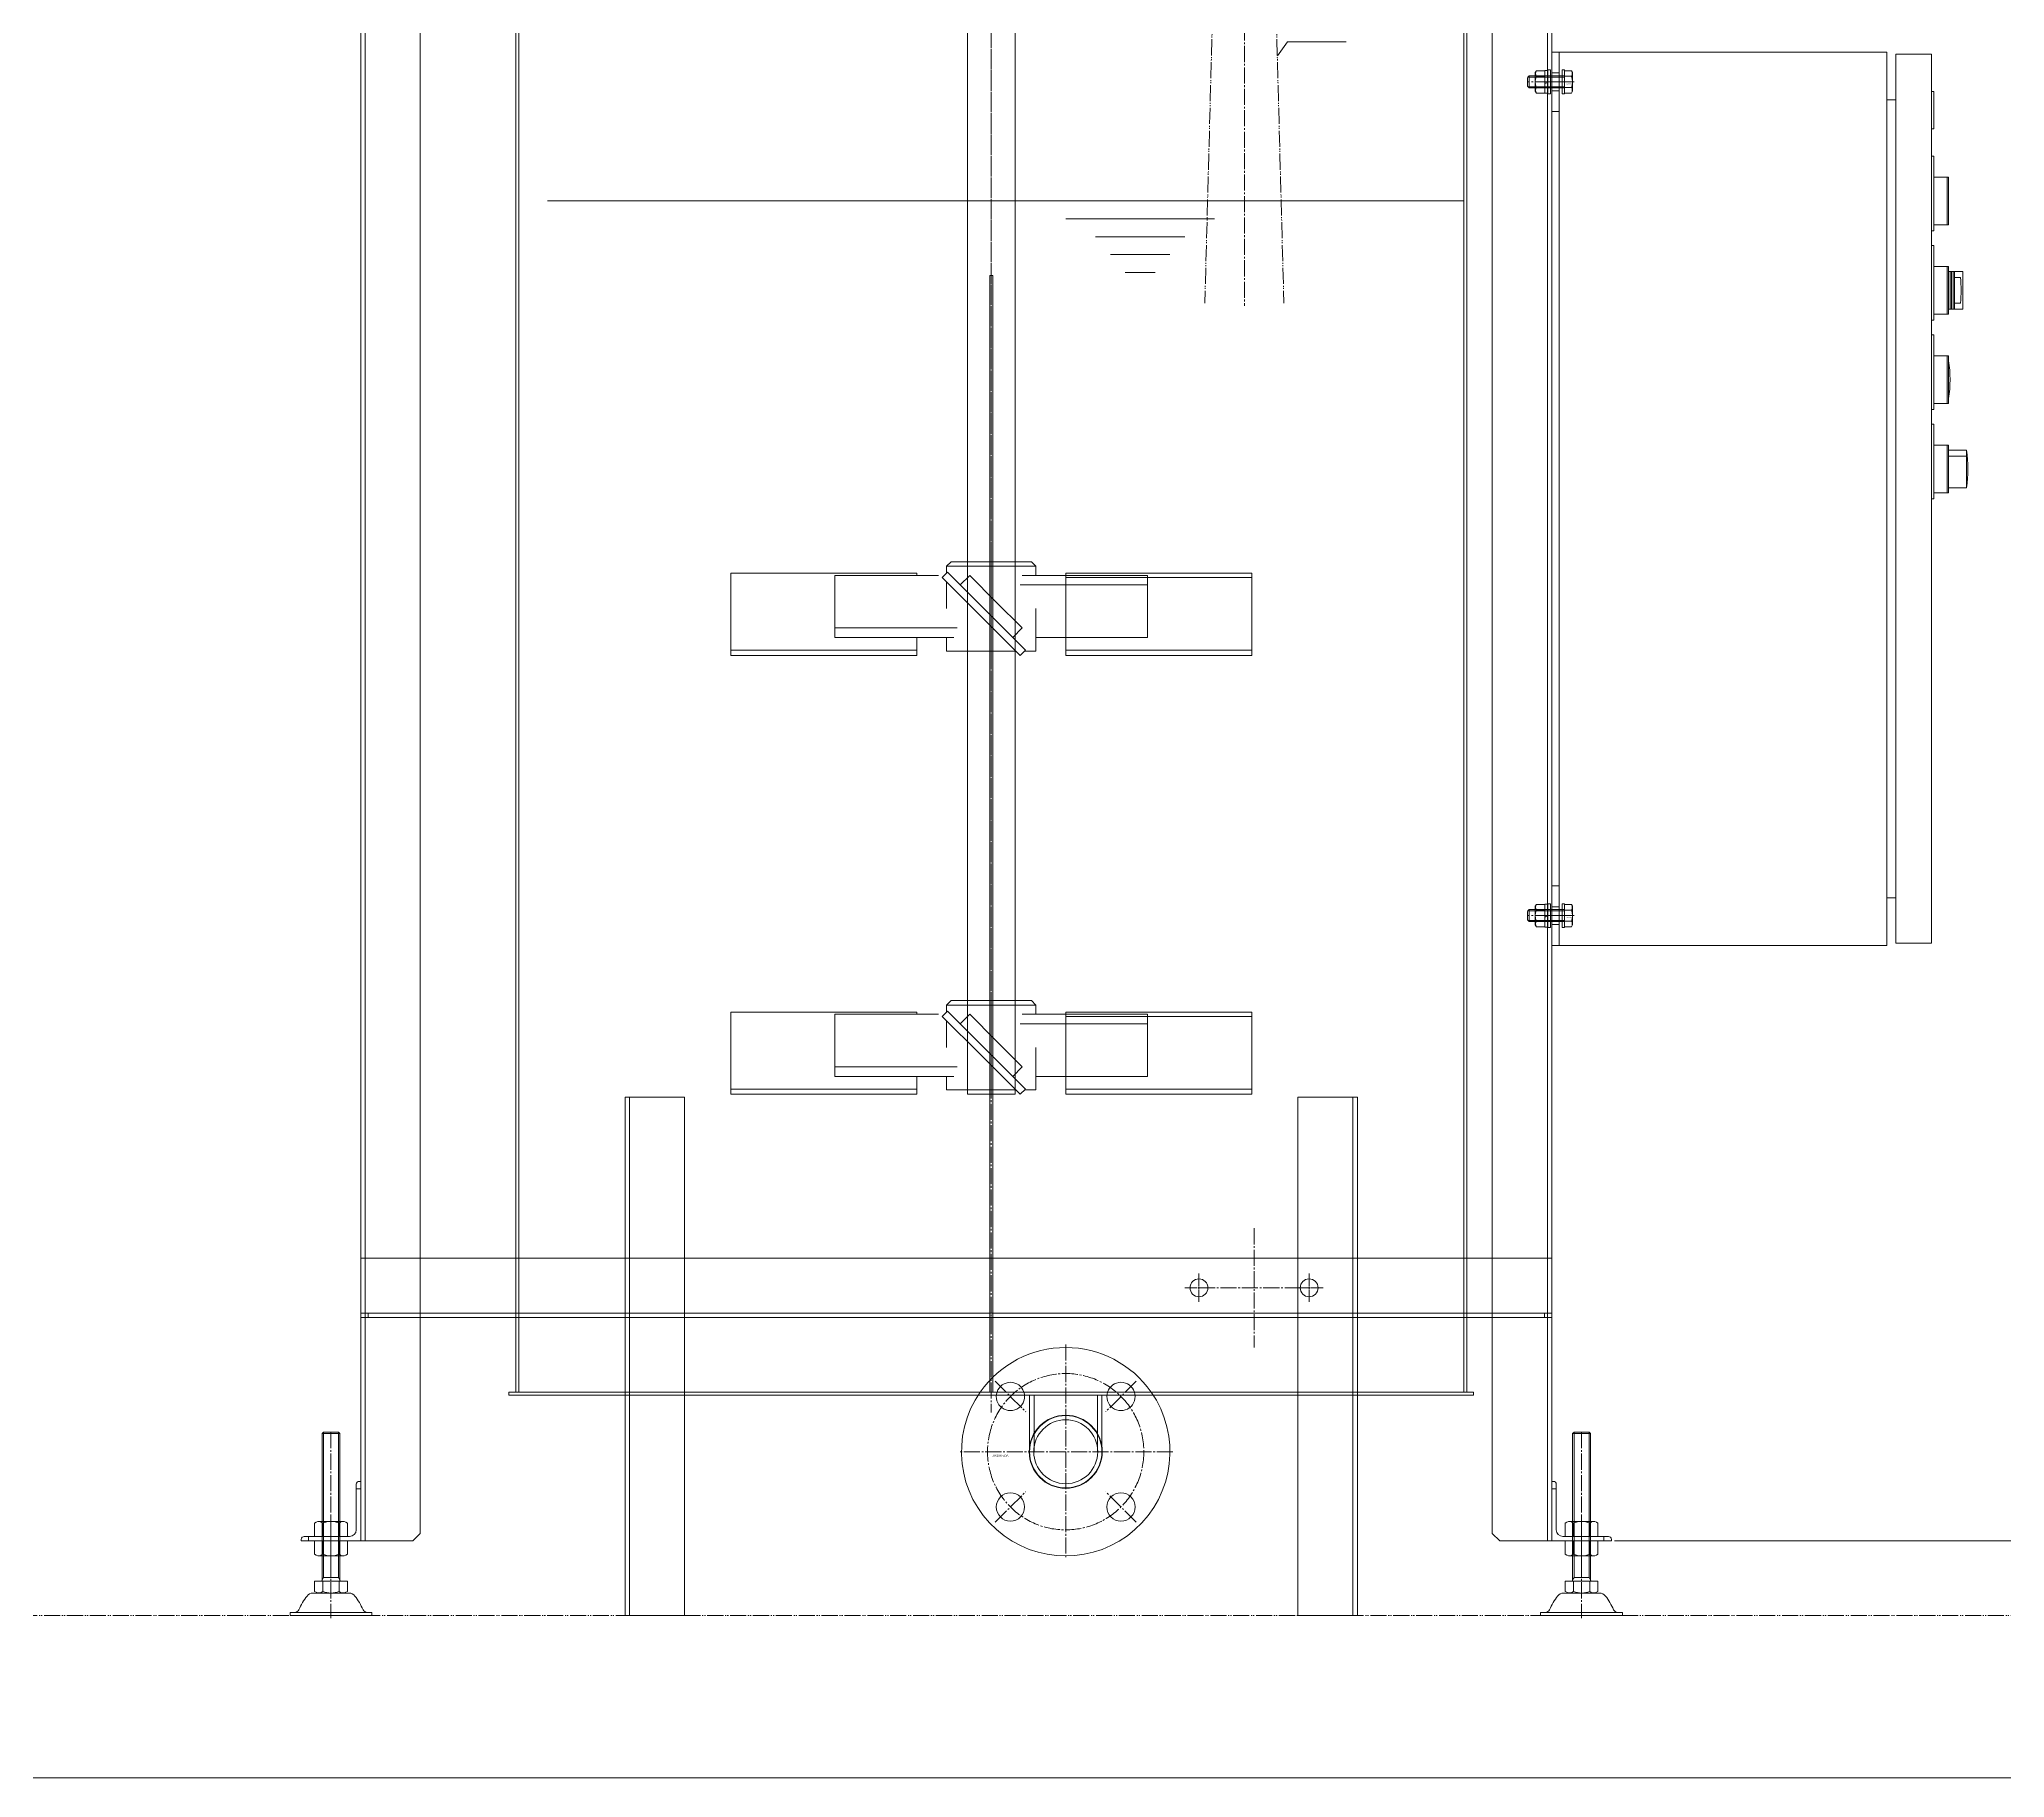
# Model space of a CAD drawing. Units: millimetres at full size. Extents: x -5218 to 5218, y -4308 to 3712.
# Drawn here: x -3956 to -2636, y -64 to 1103 of the extents above; entities that cross this region are included whole.
import ezdxf
from ezdxf.enums import TextEntityAlignment as Align

# ---------------------------------------------------------------- set-up
doc = ezdxf.new("R2010")
doc.units = ezdxf.units.MM
doc.header["$LTSCALE"] = 1.2
doc.linetypes.add('CHAIN2', pattern=[12, 9, -1, 1, -1])
doc.linetypes.add('DOUBLE_CHAIN2', pattern=[12.8, 9, -1, 0.6, -0.6, 0.6, -1])
for name, color, linetype, lineweight in [('0-0_Defpoints', 3, 'Continuous', 9), ('0-1_01_外形線', 134, 'Continuous', 9), ('0-2_03_かくれ線', 5, 'Continuous', 9), ('0-3_04_中心線', 4, 'CHAIN2', 9), ('0-4_02_細線', 6, 'Continuous', 9), ('0-6_05_仮想線', 7, 'DOUBLE_CHAIN2', 9), ('0-C_07_寸法線', 3, 'Continuous', 9)]:
    doc.layers.add(name, color=color, linetype=linetype, lineweight=lineweight)
doc.styles.add('Arial', font='')
doc.styles.add('ＭＳ ゴシック', font='')
doc.styles.get('Arial').set_extended_font_data('Arial')
doc.styles.get('ＭＳ ゴシック').set_extended_font_data('MS Gothic')

# ---------------------------------------------------------------- blocks, each defined once
blk = doc.blocks.new('U366')
at = {"layer": '0-3_04_中心線'}
for p, q in [((-9.5, 0), (-1.2, 0)), ((0, 1.2), (0, 9.5)), ((1.2, 0), (9.5, 0)), ((0, -9.5), (0, -1.2))]:
    blk.add_line(p, q, dxfattribs=at)
at = {"layer": '0-3_04_中心線', "linetype": 'Continuous'}
for p, q in [((-0.6, 0), (0.6, 0)), ((0, -0.6), (0, 0.6))]:
    blk.add_line(p, q, dxfattribs=at)
blk = doc.blocks.new('U367')
at = {"layer": '0-3_04_中心線'}
for p, q in [((-9.5, 0), (-1.2, 0)), ((0, 1.2), (0, 9.5)), ((1.2, 0), (9.5, 0)), ((0, -9.5), (0, -1.2))]:
    blk.add_line(p, q, dxfattribs=at)
at = {"layer": '0-3_04_中心線', "linetype": 'Continuous'}
for p, q in [((-0.6, 0), (0.6, 0)), ((0, -0.6), (0, 0.6))]:
    blk.add_line(p, q, dxfattribs=at)

msp = doc.modelspace()

# ---------------------------------------------------------------- linework, layer by layer
at = {"layer": '0-0_Defpoints'}
msp.add_lwpolyline([(-863.131, -64.453), (-5217.573, -64.453), (-5217.573, 2993.589), (-863.131, 2993.589)], close=True, dxfattribs=at)
at = {"layer": '0-1_01_外形線'}
for p, q in [((-3636.357, 284.59), (-3636.357, 1194.589)), ((-2997.719, 284.59), (-2997.719, 1194.589)), ((-2943.118, 1066.593), (-2943.118, 1082.593)), ((-2943.118, 1082.593), (-2941.518, 1082.593)), ((-2941.518, 1082.593), (-2941.518, 1066.593)), ((-2935.538, 1094.593), (-2935.538, 494.594)), ((-2935.538, 1094.593), (-2715.539, 1094.593)), ((-2715.539, 1094.593), (-2715.539, 494.594)), ((-2709.539, 1093.093), (-2709.539, 496.094)), ((-2709.539, 1093.093), (-2685.539, 1093.093)), ((-2685.539, 1093.093), (-2685.539, 496.094)), ((-2956.618, 1077.693), (-2956.918, 1077.393)), ((-2956.918, 1071.793), (-2956.918, 1077.393)), ((-2956.618, 1071.493), (-2956.918, 1071.793)), ((-2955.718, 1078.593), (-2956.618, 1077.693)), ((-2955.718, 1070.593), (-2956.618, 1071.493)), ((-2955.718, 1070.593), (-2955.718, 1078.593)), ((-2951.618, 1078.593), (-2955.718, 1078.593)), ((-2951.618, 1070.593), (-2955.718, 1070.593)), ((-2951.618, 1080.843), (-2951.618, 1068.343)), ((-2945.118, 1078.346), (-2950.893, 1078.346)), ((-2945.118, 1070.841), (-2950.893, 1070.841)), ((-2945.118, 1082.293), (-2945.118, 1074.265)), ((-2943.118, 1082.293), (-2945.118, 1082.293)), ((-2945.118, 1082.099), (-2945.118, 1067.088)), ((-2943.118, 1074.993), (-2945.118, 1074.265)), ((-2943.118, 1074.193), (-2945.118, 1073.465)), ((-2945.118, 1073.465), (-2945.118, 1066.893)), ((-2943.118, 1082.293), (-2943.118, 1074.993)), ((-2943.118, 1074.193), (-2943.118, 1066.893)), ((-2945.118, 1066.893), (-2943.118, 1066.893)), ((-2943.118, 1066.593), (-2941.518, 1066.593)), ((-2715.539, 1062.593), (-2709.539, 1062.593)), ((-2685.539, 1043.093), (-2684.039, 1043.093)), ((-2684.039, 1010.593), (-2674.039, 1010.593)), ((-2675.039, 1010.593), (-2675.039, 978.593)), ((-2674.039, 1010.593), (-2674.039, 978.593)), ((-2684.039, 978.593), (-2674.039, 978.593)), ((-2685.539, 974.593), (-2684.039, 974.593)), ((-2684.039, 950.593), (-2674.039, 950.593)), ((-2675.039, 950.593), (-2675.039, 918.594)), ((-2674.039, 950.593), (-2674.039, 918.594)), ((-2674.039, 947.281), (-2664.532, 947.281)), ((-2673.039, 947.281), (-2673.039, 921.906)), ((-2672.039, 947.281), (-2672.039, 921.906)), ((-2671.039, 947.281), (-2671.039, 921.906)), ((-2670.039, 947.281), (-2670.039, 921.906)), ((-2669.539, 943.266), (-2666.077, 943.266)), ((-2664.532, 947.281), (-2664.532, 921.906)), ((-2669.539, 925.921), (-2666.077, 925.921)), ((-2685.539, 914.594), (-2684.039, 914.594)), ((-2684.039, 918.594), (-2674.039, 918.594)), ((-2674.039, 921.906), (-2664.532, 921.906)), ((-2684.039, 890.594), (-2674.039, 890.594)), ((-2675.039, 890.594), (-2675.039, 858.594)), ((-2674.039, 890.594), (-2674.039, 858.594)), ((-2684.039, 858.594), (-2674.039, 858.594)), ((-2685.539, 854.594), (-2684.039, 854.594)), ((-2684.039, 830.594), (-2674.039, 830.594)), ((-2675.039, 830.594), (-2675.039, 798.594)), ((-2674.039, 830.594), (-2674.039, 798.594)), ((-2674.039, 827.282), (-2662.039, 827.282)), ((-2674.039, 823.267), (-2662.039, 823.267)), ((-2662.039, 827.282), (-2662.039, 801.906)), ((-2685.539, 794.594), (-2684.039, 794.594)), ((-2684.039, 798.594), (-2674.039, 798.594)), ((-2674.039, 801.906), (-2662.039, 801.906)), ((-2956.618, 517.694), (-2956.918, 517.394)), ((-2956.918, 511.794), (-2956.918, 517.394)), ((-2955.718, 518.594), (-2956.618, 517.694)), ((-2955.718, 510.594), (-2955.718, 518.594)), ((-2951.618, 518.594), (-2955.718, 518.594)), ((-2951.618, 520.844), (-2951.618, 508.344)), ((-2945.118, 518.347), (-2950.893, 518.347)), ((-2945.118, 522.294), (-2945.118, 514.266)), ((-2943.118, 522.294), (-2945.118, 522.294)), ((-2945.118, 522.099), (-2945.118, 507.088)), ((-2943.118, 514.994), (-2945.118, 514.266)), ((-2943.118, 506.594), (-2943.118, 522.594)), ((-2943.118, 522.594), (-2941.518, 522.594)), ((-2943.118, 522.294), (-2943.118, 514.994)), ((-2941.518, 522.594), (-2941.518, 506.594)), ((-2715.539, 526.594), (-2709.539, 526.594)), ((-2956.618, 511.494), (-2956.918, 511.794)), ((-2955.718, 510.594), (-2956.618, 511.494)), ((-2951.618, 510.594), (-2955.718, 510.594)), ((-2945.118, 510.841), (-2950.893, 510.841)), ((-2943.118, 514.194), (-2945.118, 513.466)), ((-2945.118, 513.466), (-2945.118, 506.894)), ((-2945.118, 506.894), (-2943.118, 506.894)), ((-2943.118, 514.194), (-2943.118, 506.894)), ((-2943.118, 506.594), (-2941.518, 506.594)), ((-2935.538, 494.594), (-2715.539, 494.594)), ((-2709.539, 496.094), (-2685.539, 496.094)), ((-3740.538, 247.59), (-2940.538, 247.59)), ((-3735.538, 247.59), (-3735.538, 244.59)), ((-3636.357, 244.59), (-3636.357, 194.59)), ((-3634.357, 244.59), (-3634.357, 194.59)), ((-2999.719, 244.59), (-2999.719, 194.59)), ((-2997.719, 244.59), (-2997.719, 194.59)), ((-2945.538, 247.59), (-2945.538, 244.59)), ((-3641.038, 194.59), (-3562.986, 194.59)), ((-3522.986, 194.59), (-3324.414, 194.59)), ((-3522.986, 192.59), (-3325.761, 192.59)), ((-3209.662, 194.59), (-3111.09, 194.59)), ((-3208.315, 192.59), (-3111.09, 192.59)), ((-3071.09, 194.59), (-2993.038, 194.59)), ((-3071.09, 192.59), (-2993.038, 192.59)), ((-2993.038, 194.59), (-2993.038, 192.59)), ((-3765.591, 167.589), (-3766.538, 166.642)), ((-3754.538, 166.642), (-3766.538, 166.642)), ((-3766.538, 166.642), (-3766.538, 107.59)), ((-3755.485, 167.589), (-3765.591, 167.589)), ((-3754.538, 166.642), (-3755.485, 167.589)), ((-3754.538, 166.642), (-3754.538, 107.59)), ((-2925.591, 167.589), (-2926.538, 166.642)), ((-2914.538, 166.642), (-2926.538, 166.642)), ((-2926.538, 166.642), (-2926.538, 107.59)), ((-2915.485, 167.589), (-2925.591, 167.589)), ((-2914.538, 166.642), (-2915.485, 167.589)), ((-2914.538, 166.642), (-2914.538, 107.59)), ((-3743.538, 132.59), (-3743.538, 102.09)), ((-3740.538, 134.59), (-3741.538, 134.59)), ((-2940.538, 134.59), (-2939.538, 134.59)), ((-2937.538, 132.59), (-2937.538, 102.09)), ((-3740.538, 129.59), (-3743.538, 129.59)), ((-2940.538, 129.59), (-2937.538, 129.59)), ((-3771.538, 106.49), (-3770.481, 107.1)), ((-3771.538, 97.59), (-3771.538, 106.49)), ((-3768.652, 107.59), (-3752.423, 107.59)), ((-3766.038, 97.59), (-3766.038, 106.49)), ((-3755.038, 97.59), (-3755.038, 106.49)), ((-2931.538, 106.49), (-2930.482, 107.1)), ((-2931.538, 97.59), (-2931.538, 106.49)), ((-2928.653, 107.59), (-2912.424, 107.59)), ((-2926.038, 97.59), (-2926.038, 106.49)), ((-2915.038, 97.59), (-2915.038, 106.49)), ((-3748.038, 97.59), (-3778.538, 97.59)), ((-3775.538, 94.59), (-3775.538, 97.59)), ((-3771.538, 97.59), (-3749.538, 97.59)), ((-3771.538, 94.59), (-3771.538, 85.69)), ((-3771.538, 94.59), (-3749.538, 94.59)), ((-3766.038, 94.59), (-3766.038, 85.69)), ((-3755.038, 94.59), (-3755.038, 85.69)), ((-2933.038, 97.59), (-2902.538, 97.59)), ((-2931.539, 94.59), (-2931.539, 85.69)), ((-2931.539, 94.59), (-2909.539, 94.59)), ((-2931.538, 97.59), (-2909.538, 97.59)), ((-2926.039, 94.59), (-2926.039, 85.69)), ((-2915.039, 94.59), (-2915.039, 85.69)), ((-2905.538, 94.59), (-2905.538, 97.59)), ((-3771.538, 85.69), (-3770.482, 85.08)), ((-3768.653, 84.59), (-3752.424, 84.59)), ((-3766.538, 84.59), (-3766.538, 70.089)), ((-3754.538, 84.59), (-3754.538, 70.089)), ((-2931.539, 85.69), (-2930.483, 85.08)), ((-2928.654, 84.59), (-2912.425, 84.59)), ((-2926.538, 84.59), (-2926.538, 70.089)), ((-2914.538, 84.59), (-2914.538, 70.089)), ((-3749.538, 67.589), (-3771.538, 67.589)), ((-3771.538, 67.589), (-3771.538, 60.689)), ((-3766.538, 70.089), (-3766.538, 68.089)), ((-3766.038, 67.589), (-3766.038, 60.689)), ((-3765.591, 70.089), (-3760.538, 70.089)), ((-3755.485, 70.089), (-3760.538, 70.089)), ((-3755.038, 67.589), (-3755.038, 60.689)), ((-3754.538, 68.089), (-3754.538, 70.089)), ((-3749.538, 60.689), (-3749.538, 67.589)), ((-2909.538, 67.589), (-2931.538, 67.589)), ((-2931.538, 67.589), (-2931.538, 60.689)), ((-2926.538, 70.089), (-2926.538, 68.089)), ((-2926.038, 67.589), (-2926.038, 60.689)), ((-2925.591, 70.089), (-2920.538, 70.089)), ((-2915.485, 70.089), (-2920.538, 70.089)), ((-2915.038, 67.589), (-2915.038, 60.689)), ((-2914.538, 68.089), (-2914.538, 70.089)), ((-2909.538, 60.689), (-2909.538, 67.589)), ((-3772.613, 59.589), (-3760.538, 59.589)), ((-3771.538, 60.689), (-3770.481, 60.079)), ((-3752.423, 59.589), (-3768.318, 59.604)), ((-3748.462, 59.589), (-3760.538, 59.589)), ((-3750.594, 60.079), (-3749.538, 60.689)), ((-2932.614, 59.589), (-2920.538, 59.589)), ((-2931.538, 60.689), (-2930.482, 60.079)), ((-2912.424, 59.589), (-2928.319, 59.604)), ((-2908.463, 59.589), (-2920.538, 59.589)), ((-2910.595, 60.079), (-2909.538, 60.689)), ((-3788.038, 46.59), (-3788.038, 44.59)), ((-3788.038, 46.59), (-3733.038, 46.59)), ((-3788.038, 44.59), (-3733.038, 44.59)), ((-3733.038, 46.59), (-3733.038, 44.59)), ((-2948.038, 46.59), (-2948.038, 44.59)), ((-2948.038, 46.59), (-2893.038, 46.59)), ((-2948.038, 44.59), (-2893.038, 44.59)), ((-2893.038, 46.59), (-2893.038, 44.59))]:
    msp.add_line(p, q, dxfattribs=at)
for points in [[(-3700.538, 284.59), (-3700.538, 1444.589), (-3740.538, 1444.589), (-3740.538, 284.59)], [(-2980.538, 284.59), (-2980.538, 1444.589), (-2940.538, 1444.589), (-2940.538, 284.59)], [(-2945.118, 1082.099), (-2950.893, 1082.099), (-2951.618, 1080.843)], [(-2945.118, 1067.088), (-2950.893, 1067.088), (-2951.618, 1068.343)], [(-2685.539, 1068.093), (-2684.039, 1068.093), (-2684.039, 1043.093)], [(-2685.539, 1024.593), (-2684.039, 1024.593), (-2684.039, 974.593)], [(-2685.539, 964.593), (-2684.039, 964.593), (-2684.039, 914.594)], [(-2685.539, 904.594), (-2684.039, 904.594), (-2684.039, 854.594)], [(-2685.539, 844.594), (-2684.039, 844.594), (-2684.039, 794.594)], [(-2945.118, 522.099), (-2950.893, 522.099), (-2951.618, 520.844)], [(-2945.118, 507.088), (-2950.893, 507.088), (-2951.618, 508.344)], [(-3522.986, 284.59), (-3522.986, 392.59), (-3562.986, 392.59), (-3562.986, 284.59)], [(-3111.09, 284.59), (-3111.09, 392.59), (-3071.09, 392.59), (-3071.09, 284.59)], [(-3700.538, 244.59), (-3700.538, 99.59), (-3705.538, 94.59), (-3740.538, 94.59), (-3740.538, 244.59)], [(-3522.986, 244.59), (-3522.986, 44.59), (-3562.986, 44.59), (-3562.986, 244.59)], [(-3111.09, 244.59), (-3111.09, 44.59), (-3071.09, 44.59), (-3071.09, 244.59)], [(-2980.538, 244.59), (-2980.538, 99.59), (-2975.538, 94.59), (-2940.538, 94.59), (-2940.538, 244.59)], [(-3562.986, 192.59), (-3641.038, 192.59), (-3641.038, 194.59)], [(-3780.538, 95.59), (-3780.538, 94.59), (-3740.538, 94.59), (-3740.538, 134.59)], [(-2900.538, 95.59), (-2900.538, 94.59), (-2940.538, 94.59), (-2940.538, 134.59)], [(-3750.594, 107.1), (-3749.538, 106.49), (-3749.538, 97.59)], [(-2910.595, 107.1), (-2909.538, 106.49), (-2909.538, 97.59)], [(-3750.595, 85.08), (-3749.538, 85.69), (-3749.538, 94.59)], [(-2910.596, 85.08), (-2909.539, 85.69), (-2909.539, 94.59)]]:
    msp.add_lwpolyline(points, dxfattribs=at)
for points in [[(-2935.538, 1054.593), (-2935.538, 1094.593), (-2940.538, 1094.593), (-2940.538, 1054.593)], [(-2935.538, 494.594), (-2935.538, 534.594), (-2940.538, 534.594), (-2940.538, 494.594)], [(-3740.538, 244.59), (-2940.538, 244.59), (-2940.538, 284.59), (-3740.538, 284.59)]]:
    msp.add_lwpolyline(points, close=True, dxfattribs=at)
for centre, radius in [((-3177.538, 264.59), 6), ((-3103.538, 264.59), 6), ((-3267.038, 154.49), 24.55), ((-3267.038, 154.49), 24.3), ((-3267.038, 154.49), 21.5), ((-3304.161, 117.367), 9.5), ((-3229.915, 117.367), 9.5)]:
    msp.add_circle(centre, radius, dxfattribs=at)
for centre, radius, start, end in [((-2941.541, 1074.593), 10.076, 158.13461, 201.86539), ((-2947.643, 1080.223), 3.753, 150.00001, 209.99999), ((-2947.643, 1068.964), 3.753, 150.00001, 209.99999), ((-2746.603, 934.593), 80.992, 353.85278, 6.14722), ((-2754.031, 874.594), 80.992, 350.98711, 9.01289), ((-2742.031, 814.594), 80.992, 350.98711, 9.01289), ((-2941.541, 514.594), 10.076, 158.13461, 201.86539), ((-2947.643, 520.223), 3.753, 150.00001, 209.99999), ((-2947.643, 508.965), 3.753, 150.00001, 209.99999), ((-3267.038, 154.49), 70, 34.9497, 145.0503), ((-3304.161, 191.613), 9.5, 18.26163, 161.73837), ((-3229.915, 191.613), 9.5, 18.26163, 161.73837), ((-3267.038, 154.49), 70, 145.0503, 34.9497), ((-3304.161, 191.613), 9.5, 161.73833, 18.26163), ((-3229.915, 191.613), 9.5, 161.73837, 18.26167), ((-3741.538, 132.59), 2, 90, 180), ((-2939.538, 132.59), 2, 0, 90), ((-3768.652, 103.933), 3.658, 44.36719, 120), ((-3760.538, 93.29), 14.3, 67.38013, 112.61986), ((-3752.423, 103.933), 3.658, 60, 135.63282), ((-2928.653, 103.933), 3.658, 44.36719, 120), ((-2920.538, 93.29), 14.3, 67.38013, 112.61986), ((-2912.424, 103.933), 3.658, 60, 135.63282), ((-3778.538, 95.59), 2, 90, 180), ((-3748.038, 102.09), 4.5, 270, 0), ((-2933.038, 102.09), 4.5, 180, 270), ((-2902.538, 95.59), 2, 0, 90), ((-3768.653, 88.248), 3.658, 240, 315.63281), ((-3760.538, 98.89), 14.3, 247.38014, 292.61987), ((-3752.424, 88.248), 3.658, 224.36718, 300), ((-2928.654, 88.248), 3.658, 240, 315.63281), ((-2920.539, 98.89), 14.3, 247.38014, 292.61987), ((-2912.425, 88.248), 3.658, 224.36718, 300), ((-3767.038, 68.089), 0.5, 270, 0), ((-3754.038, 68.089), 0.5, 180, 270), ((-2927.038, 68.089), 0.5, 270, 0), ((-2914.038, 68.089), 0.5, 180, 270), ((-3736.559, 27.662), 50, 143.2455, 155.56093), ((-3772.613, 54.589), 5, 90, 143.2455), ((-3768.652, 63.247), 3.658, 240, 315.63281), ((-3760.538, 73.889), 14.3, 247.38014, 292.61987), ((-3752.423, 63.247), 3.658, 224.36718, 300), ((-3748.462, 54.589), 5, 36.7545, 90), ((-3784.517, 27.662), 50, 24.43907, 36.7545), ((-2896.559, 27.662), 50, 143.2455, 155.56093), ((-2932.614, 54.589), 5, 90, 143.2455), ((-2928.653, 63.247), 3.658, 240, 315.63281), ((-2920.538, 73.889), 14.3, 247.38014, 292.61987), ((-2912.424, 63.247), 3.658, 224.36718, 300), ((-2908.463, 54.589), 5, 36.7545, 90), ((-2944.517, 27.662), 50, 24.43907, 36.7545), ((-3784.81, 49.589), 3, 270, 335.56093), ((-3736.265, 49.589), 3, 204.43907, 270), ((-2944.811, 49.589), 3, 270, 335.56093), ((-2896.266, 49.589), 3, 204.43907, 270)]:
    msp.add_arc(centre, radius, start, end, dxfattribs=at)
at = {"layer": '0-2_03_かくれ線'}
for p, q in [((-3737.538, 1444.589), (-3737.538, 94.59)), ((-2943.538, 1444.589), (-2943.538, 94.59)), ((-3634.357, 284.59), (-3634.357, 1194.589)), ((-3333.038, 1197.589), (-3333.038, 394.59)), ((-3301.038, 1197.589), (-3301.038, 394.59)), ((-2999.719, 1194.589), (-2999.719, 284.59)), ((-2933.518, 1066.593), (-2933.518, 1082.593)), ((-2933.518, 1082.593), (-2931.918, 1082.593)), ((-2931.918, 1082.593), (-2931.918, 1066.593)), ((-2931.918, 1078.593), (-2951.618, 1078.593)), ((-2931.918, 1077.843), (-2951.618, 1077.843)), ((-2931.918, 1071.343), (-2951.618, 1071.343)), ((-2931.918, 1070.593), (-2951.618, 1070.593)), ((-2940.538, 1080.593), (-2935.538, 1080.593)), ((-2931.918, 1082.099), (-2931.918, 1067.088)), ((-2931.918, 1082.099), (-2927.314, 1082.099)), ((-2931.918, 1078.346), (-2927.314, 1078.346)), ((-2931.918, 1070.841), (-2927.314, 1070.841)), ((-2927.314, 1082.099), (-2926.618, 1080.893)), ((-2926.618, 1068.293), (-2926.618, 1080.893)), ((-2940.538, 1068.593), (-2935.538, 1068.593)), ((-2933.518, 1066.593), (-2931.918, 1066.593)), ((-2931.918, 1067.088), (-2927.314, 1067.088)), ((-2927.314, 1067.088), (-2926.618, 1068.293)), ((-3492.038, 744.589), (-3492.038, 689.383)), ((-3367.038, 744.589), (-3492.038, 744.589)), ((-3422.038, 743.123), (-3422.038, 701.404)), ((-3352.491, 743.123), (-3422.038, 743.123)), ((-3367.038, 743.123), (-3367.038, 744.589)), ((-3344.038, 752.263), (-3347.038, 749.263)), ((-3347.038, 749.263), (-3287.038, 749.263)), ((-3347.038, 744.589), (-3347.038, 749.263)), ((-3344.038, 752.263), (-3290.038, 752.263)), ((-3317.038, 752.263), (-3317.038, 692.263)), ((-3296.232, 743.123), (-3267.038, 743.123)), ((-3290.038, 752.263), (-3287.038, 749.263)), ((-3287.038, 749.263), (-3287.038, 743.123)), ((-3267.038, 744.589), (-3142.038, 744.589)), ((-3267.038, 744.589), (-3267.038, 689.383)), ((-3267.038, 743.123), (-3212.038, 743.123)), ((-3267.038, 741.709), (-3142.038, 741.709)), ((-3212.038, 743.123), (-3212.038, 701.404)), ((-3142.038, 744.589), (-3142.038, 689.383)), ((-3347.038, 720.763), (-3347.038, 738.828)), ((-3297.519, 736.759), (-3267.038, 736.759)), ((-3267.038, 736.759), (-3212.038, 736.759)), ((-3287.038, 720.763), (-3287.038, 692.263)), ((-3339.981, 707.768), (-3422.038, 707.768)), ((-3342.111, 701.404), (-3422.038, 701.404)), ((-3367.038, 701.404), (-3367.038, 689.383)), ((-3347.038, 692.263), (-3347.038, 701.404)), ((-3287.038, 701.404), (-3267.038, 701.404)), ((-3267.038, 701.404), (-3212.038, 701.404)), ((-3367.038, 692.919), (-3492.038, 692.919)), ((-3367.038, 689.383), (-3492.038, 689.383)), ((-3300.473, 692.263), (-3347.038, 692.263)), ((-3287.038, 692.263), (-3294.712, 692.263)), ((-3267.038, 692.919), (-3142.038, 692.919)), ((-3267.038, 689.383), (-3142.038, 689.383)), ((-2931.918, 518.594), (-2951.618, 518.594)), ((-2931.918, 517.844), (-2951.618, 517.844)), ((-2940.538, 520.594), (-2935.538, 520.594)), ((-2933.518, 506.594), (-2933.518, 522.594)), ((-2933.518, 522.594), (-2931.918, 522.594)), ((-2931.918, 522.594), (-2931.918, 506.594)), ((-2931.918, 522.099), (-2931.918, 507.088)), ((-2931.918, 522.099), (-2927.314, 522.099)), ((-2931.918, 518.347), (-2927.314, 518.347)), ((-2927.314, 522.099), (-2926.618, 520.894)), ((-2926.618, 508.294), (-2926.618, 520.894)), ((-2931.918, 511.344), (-2951.618, 511.344)), ((-2931.918, 510.594), (-2951.618, 510.594)), ((-2940.538, 508.594), (-2935.538, 508.594)), ((-2933.518, 506.594), (-2931.918, 506.594)), ((-2931.918, 510.841), (-2927.314, 510.841)), ((-2931.918, 507.088), (-2927.314, 507.088)), ((-2927.314, 507.088), (-2926.618, 508.294)), ((-3492.038, 449.796), (-3492.038, 394.59)), ((-3367.038, 449.796), (-3492.038, 449.796)), ((-3367.038, 448.33), (-3367.038, 449.796)), ((-3344.038, 457.47), (-3347.038, 454.47)), ((-3347.038, 454.47), (-3287.038, 454.47)), ((-3347.038, 449.796), (-3347.038, 454.47)), ((-3344.038, 457.47), (-3290.038, 457.47)), ((-3317.038, 457.47), (-3317.038, 397.47)), ((-3290.038, 457.47), (-3287.038, 454.47)), ((-3287.038, 454.47), (-3287.038, 448.33)), ((-3267.038, 449.796), (-3142.038, 449.796)), ((-3267.038, 449.796), (-3267.038, 394.59)), ((-3142.038, 449.796), (-3142.038, 394.59)), ((-3422.038, 448.33), (-3422.038, 406.61)), ((-3352.491, 448.33), (-3422.038, 448.33)), ((-3347.038, 425.97), (-3347.038, 444.035)), ((-3297.519, 441.966), (-3267.038, 441.966)), ((-3296.232, 448.33), (-3267.038, 448.33)), ((-3267.038, 448.33), (-3212.038, 448.33)), ((-3267.038, 446.915), (-3142.038, 446.915)), ((-3267.038, 441.966), (-3212.038, 441.966)), ((-3212.038, 448.33), (-3212.038, 406.61)), ((-3287.038, 425.97), (-3287.038, 397.47)), ((-3339.981, 412.974), (-3422.038, 412.974)), ((-3367.038, 398.125), (-3492.038, 398.125)), ((-3342.111, 406.61), (-3422.038, 406.61)), ((-3367.038, 406.61), (-3367.038, 394.59)), ((-3347.038, 397.47), (-3347.038, 406.61)), ((-3300.473, 397.47), (-3347.038, 397.47)), ((-3287.038, 397.47), (-3294.712, 397.47)), ((-3287.038, 406.61), (-3267.038, 406.61)), ((-3267.038, 406.61), (-3212.038, 406.61)), ((-3267.038, 398.125), (-3142.038, 398.125)), ((-3559.986, 392.59), (-3559.986, 284.59)), ((-3367.038, 394.59), (-3492.038, 394.59)), ((-3333.038, 394.59), (-3301.038, 394.59)), ((-3267.038, 394.59), (-3142.038, 394.59)), ((-3074.09, 392.59), (-3074.09, 284.59)), ((-3740.538, 284.59), (-3740.538, 244.59)), ((-3700.538, 284.59), (-3700.538, 244.59)), ((-3636.357, 284.59), (-3636.357, 244.59)), ((-3634.357, 244.59), (-3634.357, 284.59)), ((-3562.986, 284.59), (-3562.986, 244.59)), ((-3522.986, 284.59), (-3522.986, 244.59)), ((-3111.09, 284.59), (-3111.09, 244.59)), ((-3071.09, 284.59), (-3071.09, 244.59)), ((-2999.719, 244.59), (-2999.719, 284.59)), ((-2997.719, 244.59), (-2997.719, 284.59)), ((-2980.538, 284.59), (-2980.538, 244.59)), ((-2940.538, 284.59), (-2940.538, 244.59)), ((-3522.986, 194.59), (-3562.986, 194.59)), ((-3522.986, 192.59), (-3562.986, 192.59)), ((-3325.761, 192.59), (-3208.315, 192.59)), ((-3324.414, 194.59), (-3209.662, 194.59)), ((-3291.338, 154.49), (-3291.338, 192.59)), ((-3288.289, 154.329), (-3288.289, 192.429)), ((-3245.788, 154.329), (-3245.788, 192.429)), ((-3242.738, 154.49), (-3242.738, 192.59)), ((-3111.09, 194.59), (-3071.09, 194.59)), ((-3111.09, 192.59), (-3071.09, 192.59)), ((-3766.538, 84.59), (-3766.538, 107.59)), ((-3765.591, 84.59), (-3765.591, 107.59)), ((-3755.485, 84.59), (-3755.485, 107.59)), ((-3754.538, 84.59), (-3754.538, 107.59)), ((-2926.538, 84.59), (-2926.538, 107.59)), ((-2925.591, 84.59), (-2925.591, 107.59)), ((-2915.485, 84.59), (-2915.485, 107.59)), ((-2914.538, 84.59), (-2914.538, 107.59)), ((-3766.538, 97.59), (-3766.538, 94.59)), ((-3754.538, 97.59), (-3754.538, 94.59)), ((-2926.538, 97.59), (-2926.538, 94.59)), ((-2914.538, 97.59), (-2914.538, 94.59))]:
    msp.add_line(p, q, dxfattribs=at)
for points in [[(-3316.038, 194.59), (-3318.038, 194.59), (-3318.038, 944.59), (-3316.038, 944.59)], [(-3323.756, 715.546), (-3297.593, 689.383), (-3294.057, 692.919), (-3320.22, 719.081), (-3346.383, 745.244), (-3349.918, 741.709)], [(-3323.756, 420.753), (-3297.593, 394.59), (-3294.057, 398.125), (-3320.22, 424.288), (-3346.383, 450.451), (-3349.918, 446.915)]]:
    msp.add_lwpolyline(points, close=True, dxfattribs=at)
for points in [[(-3302.542, 701.404), (-3296.178, 707.768), (-3313.856, 725.445), (-3331.534, 743.123), (-3337.898, 736.759)], [(-3302.542, 406.61), (-3296.178, 412.974), (-3313.856, 430.652), (-3331.534, 448.33), (-3337.898, 441.966)], [(-3559.986, 284.59), (-3559.986, 244.59), (-3559.986, 44.59)], [(-3074.09, 284.59), (-3074.09, 244.59), (-3074.09, 44.59)]]:
    msp.add_lwpolyline(points, dxfattribs=at)
for centre, radius, start, end in [((-2930.564, 1080.223), 3.753, 330.00001, 29.99999), ((-2937.083, 1074.593), 10.465, 338.98558, 21.01442), ((-2930.564, 1068.964), 3.753, 330.00001, 29.99999), ((-2930.564, 520.223), 3.753, 330.00001, 29.99999), ((-2937.083, 514.594), 10.465, 338.98558, 21.01442), ((-2930.564, 508.965), 3.753, 330.00001, 29.99999)]:
    msp.add_arc(centre, radius, start, end, dxfattribs=at)
at = {"layer": '0-3_04_中心線'}
for p, q in [((-3147.038, 1415.528), (-3147.038, 924.124)), ((-3317.038, 1197.589), (-3317.038, 394.59)), ((-3317.038, 1194.589), (-3317.038, 180.897)), ((-2926.618, 1074.593), (-2956.918, 1074.593)), ((-2950.538, 1074.593), (-2925.538, 1074.593)), ((-2926.618, 514.594), (-2956.918, 514.594)), ((-2950.538, 514.594), (-2925.538, 514.594)), ((-3140.538, 304.59), (-3140.538, 224.59)), ((-3177.538, 264.59), (-3103.538, 264.59)), ((-3267.038, 226.49), (-3267.038, 82.49)), ((-3314.414, 201.866), (-3293.908, 181.36)), ((-3219.662, 201.866), (-3240.168, 181.36)), ((-3760.538, 167.589), (-3760.538, 42.797)), ((-2920.538, 167.589), (-2920.538, 42.797)), ((-3195.038, 154.49), (-3339.038, 154.49)), ((-3314.414, 107.114), (-3293.908, 127.62)), ((-3219.662, 107.114), (-3240.168, 127.62)), ((-3760.538, 111.09), (-3760.538, 81.09)), ((-2920.538, 111.09), (-2920.538, 81.09))]:
    msp.add_line(p, q, dxfattribs=at)
msp.add_circle((-3267.038, 154.49), 52.5, dxfattribs=at)
at = {"layer": '0-4_02_細線'}
for p, q in [((-2951.618, 1077.843), (-2956.468, 1077.843)), ((-2951.618, 1071.343), (-2956.468, 1071.343)), ((-3615.038, 994.59), (-2999.719, 994.59)), ((-3267.038, 982.59), (-3167.038, 982.59)), ((-3247.038, 970.59), (-3187.038, 970.59)), ((-3237.038, 958.59), (-3197.038, 958.59)), ((-3227.038, 946.59), (-3207.038, 946.59)), ((-2951.618, 517.844), (-2956.468, 517.844)), ((-2951.618, 511.344), (-2956.468, 511.344)), ((-3765.591, 107.59), (-3765.591, 167.589)), ((-3755.485, 107.59), (-3755.485, 167.589)), ((-2925.591, 107.59), (-2925.591, 167.589)), ((-2915.485, 107.59), (-2915.485, 167.589)), ((-3765.591, 70.089), (-3765.591, 84.59)), ((-3755.485, 70.089), (-3755.485, 84.59)), ((-2925.591, 70.089), (-2925.591, 84.59)), ((-2915.485, 70.089), (-2915.485, 84.59)), ((-3765.591, 70.089), (-3766.538, 68.444)), ((-3755.485, 70.089), (-3754.538, 68.444)), ((-2925.591, 70.089), (-2926.538, 68.444)), ((-2915.485, 70.089), (-2914.538, 68.444))]:
    msp.add_line(p, q, dxfattribs=at)
at = {"layer": '0-6_05_仮想線'}
for p, q in [((-3165.588, 1226.006), (-3173.575, 926.007)), ((-3128.488, 1226.006), (-3120.501, 926.007)), ((-977.955, 44.59), (-5047.255, 44.59))]:
    msp.add_line(p, q, dxfattribs=at)
at = {"layer": '0-C_07_寸法線'}
for p in [(-3124.815, 1092.188), (-3078.758, 1101.495)]:
    msp.add_line(p, (-3117.958, 1101.495), dxfattribs=at)
at = {"layer": '0-C_07_寸法線', "color": 2}
msp.add_line((-2898.538, 94.59), (-2598.135, 94.59), dxfattribs=at)
at = {"layer": '0-C_07_寸法線'}
msp.add_solid([(-3124.839, 1092.206), (-3124.791, 1092.17), (-3124.922, 1092.043)], dxfattribs=at)

# ---------------------------------------------------------------- block references
at = {"layer": '0-3_04_中心線'}
for name, p in [('U367', (-3177.538, 264.59)), ('U366', (-3103.538, 264.59))]:
    msp.add_blockref(name, p, dxfattribs=at)

# ---------------------------------------------------------------- texts
at = {"layer": '0-2_03_かくれ線', "style": 'ＭＳ ゴシック'}
for p in [(-2928.094, 1073.913), (-2928.094, 513.914)]:
    msp.add_text('M8-25', height=0.7331, rotation=180, dxfattribs=at).set_placement(p, align=Align.BOTTOM_LEFT)
at = {"layer": '0-2_03_かくれ線', "style": 'Arial', "width": 0.95}
msp.add_text('JIS10K-40A', height=1.466, dxfattribs=at).set_placement((-3316.329, 150.691), align=Align.BOTTOM_LEFT)

doc.saveas('drawing.dxf')
